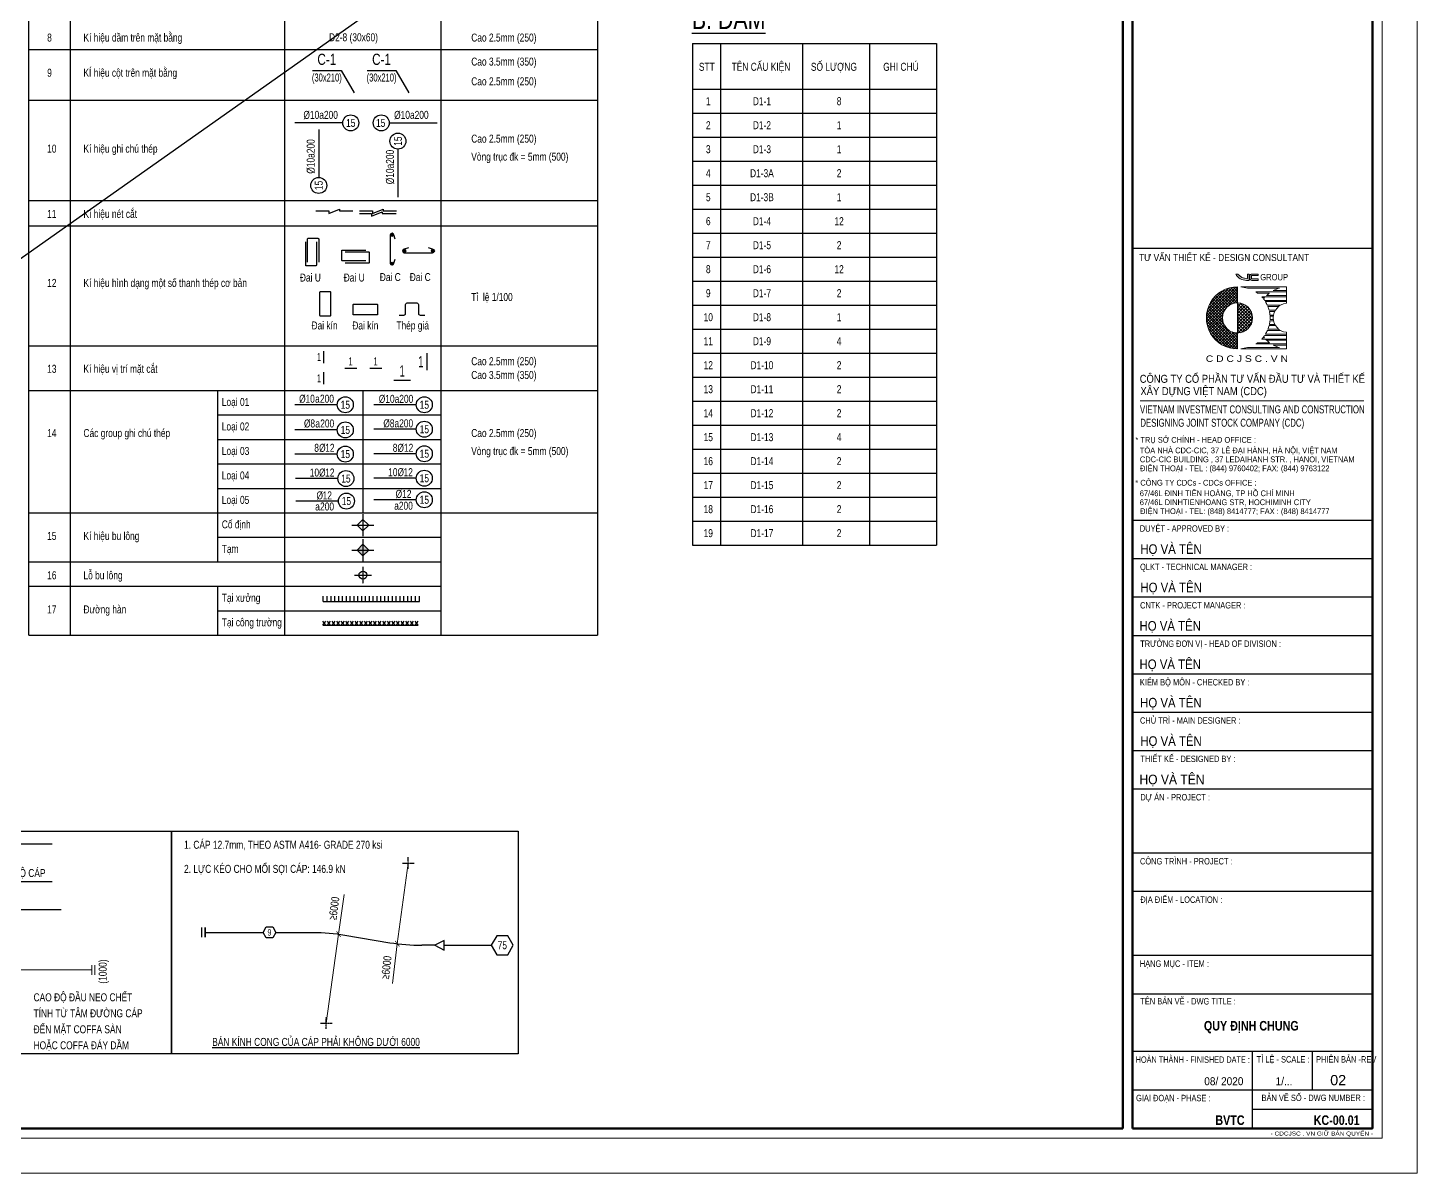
# Model space of a CAD drawing. Header units: millimetres. Extents: x 0 to 130105, y 0 to 70900.
# Drawn here: x 86691 to 130105, y 11500 to 47299 of the extents above; entities that cross this region are included whole.
import ezdxf
from ezdxf.enums import TextEntityAlignment as Align

# ---------------------------------------------------------------- set-up
doc = ezdxf.new("R2010")
doc.units = ezdxf.units.MM
doc.header["$MEASUREMENT"] = 0
doc.linetypes.add('CENTER2', pattern=[1.125, 0.75, -0.125, 0.125, -0.125])
doc.layers.get('0').update_dxf_attribs({"lineweight": 20})
doc.layers.get('DEFPOINTS').update_dxf_attribs({"color": 185, "lineweight": 20})
for name, color, linetype in [('03BORDER', 3, 'Continuous'), ('2', 4, 'Continuous'), ('CDC.01.AXIS', 160, 'CENTER2'), ('CDC.02.DIM', 1, 'Continuous'), ('CDC.03.BORDER', 3, 'Continuous'), ('CDC.05.STEEL', 4, 'Continuous'), ('CDC.06.TEXT', 2, 'Continuous'), ('CDC.07.TEXTCOL', 3, 'Continuous'), ('CDC.08.TEXTBEAM', 2, 'Continuous'), ('CDC.10.HATCH', 9, 'Continuous'), ('CDC.11.NOTE', 8, 'Continuous'), ('CDC.14.STEELNUM', 2, 'Continuous'), ('DHAN', 8, 'Continuous'), ('DIM', 1, 'Continuous')]:
    doc.layers.add(name, color=color, linetype=linetype)
for name, color, linetype, lineweight in [('CDC -TEXT KHUNG', 7, 'Continuous', 20), ('CDC-KHUNGTEN', 7, 'Continuous', 20), ('TEXTCOL_SHAPE', 6, 'Continuous', 20)]:
    doc.layers.add(name, color=color, linetype=linetype, lineweight=lineweight)
doc.layers.add('KCS_Plotter', color=11, linetype='Continuous', plot=False)
doc.styles.add('1', font='arial.ttf', dxfattribs={"width": 0.75})
doc.styles.add('3', font='arial.ttf', dxfattribs={"width": 0.8})
doc.styles.add('ARIAL', font='arial.ttf', dxfattribs={"width": 0.6})
doc.styles.add('Arial_B_3', font='arialbd.ttf', dxfattribs={"width": 0.75, "height": 3})
doc.styles.add('KCS_BIGTEXT', font='arial.ttf', dxfattribs={"width": 0.7})
doc.styles.add('KT CDC', font='arial.ttf', dxfattribs={"width": 0.85, "height": 200})
doc.styles.add('SMTEXT', font='arial.ttf', dxfattribs={"width": 0.75})
doc.dimstyles.new('X1', dxfattribs={"dimtxt": 250, "dimasz": 0.8, "dimexe": 0, "dimexo": 0, "dimgap": 90, "dimtad": 1, "dimdec": 0, "dimzin": 13, "dimdsep": 46, "dimtxsty": '1', "dimblk1": 'CHEO', "dimblk2": 'CHEO', "dimsah": 1, "dimcen": 0, "dimclrd": 256, "dimclre": 256, "dimclrt": 3, "dimadec": 0, "dimazin": 0, "dimtfac": 1, "dimtdec": 0, "dimtix": 1, "dimtmove": 2, "dimatfit": 3, "dimldrblk": 'CHEO', "dimfxl": 1, "dimtolj": 1, "dimtzin": 13, "dimarcsym": 0})

# ---------------------------------------------------------------- blocks, each defined once
blk = doc.blocks.new('GCC_01')
at = {"layer": 'CDC.06.TEXT'}
blk.add_line((0, 0), (0, 375), dxfattribs=at)
at = {"layer": 'CDC.06.TEXT', "style": 'KCS_BIGTEXT', "width": 0.6}
blk.add_attdef('1', text='', height=250, dxfattribs=at).set_placement((-83, 62), align=Align.RIGHT)
blk = doc.blocks.new('GCC_02')
at = {"layer": 'CDC.06.TEXT'}
blk.add_line((-188, 0), (188, 0), dxfattribs=at)
at = {"layer": 'CDC.06.TEXT', "style": 'KCS_BIGTEXT', "width": 0.6}
blk.add_attdef('1', text='', height=250, dxfattribs=at).set_placement((57, 83), align=Align.RIGHT)
blk = doc.blocks.new('_ArchTick')
at = {"color": 0, "linetype": 'ByBlock', "const_width": 0.15}
blk.add_lwpolyline([(-0.5, -0.5), (0.5, 0.5)], dxfattribs=at)
blk = doc.blocks.new('TEMP1')
for p, q in [((-11833, 0), (-100, 0)), ((-100, 150), (-100, -150)), ((-100, 150), (-100, -150))]:
    blk.add_line(p, q)
blk.add_lwpolyline([(-11833, 0), (-12133, 150), (-12133, -150)], close=True)
blk.add_lwpolyline([(-11833, 0), (-12133, 150), (-12133, -150)], close=True)
at = {"layer": 'DEFPOINTS', "color": 225}
blk.add_line((0, 150), (0, -150), dxfattribs=at)
blk.add_line((0, 150), (0, -150), dxfattribs=at)
at = {"layer": 'DEFPOINTS', "style": '3', "width": 0.8, "flags": 1}
for tag, p in [('SH', (-12133, 150)), ('SOSOICAP', (-12133, -400))]:
    blk.add_attdef(tag, p, '', height=250, dxfattribs=at)
blk = doc.blocks.new('CHEO')
at = {"layer": 'CDC.02.DIM'}
for points in [[(-121, 0), (121, 0)], [(0, 121), (0, -121)]]:
    blk.add_lwpolyline(points, dxfattribs=at)
at = {"layer": 'CDC.02.DIM', "const_width": 40}
blk.add_lwpolyline([(80, 80), (-80, -81)], dxfattribs=at)
blk = doc.blocks.new('123')
at = {"layer": 'CDC.05.STEEL'}
for p, q in [((144428, 247258), (144428, 247558)), ((144428, 247258), (144428, 247558)), ((144528, 247258), (144528, 247558)), ((144528, 247258), (144528, 247558)), ((144528, 247408), (146338, 247408)), ((151700, 247008), (151300, 247008))]:
    blk.add_line(p, q, dxfattribs=at)
for points in [[(144528, 247408), (144528, 247258), (144528, 247558)], [(146338, 247408), (146438, 247582), (146638, 247582), (146738, 247408), (146638, 247235), (146438, 247235)], [(151700, 247008), (152000, 246858), (152000, 247158)]]:
    blk.add_lwpolyline(points, close=True, dxfattribs=at)
blk.add_lwpolyline([(146738, 247408), (147906, 247408, -0.04318), (148893, 247325), (150298, 247088, 0.037529), (151300, 247008), (151300, 247008)], format="xyb", dxfattribs=at)
at = {"layer": 'CDC.11.NOTE'}
blk.add_line((152000, 247008), (153470, 247008), dxfattribs=at)
blk.add_lwpolyline([(153985, 246711), (154157, 247008), (153985, 247306), (153642, 247306), (153470, 247008), (153642, 246711)], close=True, dxfattribs=at)
at = {"layer": 'CDC.06.TEXT', "style": 'SMTEXT', "width": 0.75}
for s, height, p in [('9', 200, (146538, 247408)), ('75', 250, (153814, 247008))]:
    blk.add_text(s, height=height, dxfattribs=at).set_placement(p, align=Align.MIDDLE_CENTER)
blk = doc.blocks.new('BULONG')
at = {"layer": 'CDC.01.AXIS'}
for p, q in [((-188, 0), (188, 0)), ((0, 188), (0, -188))]:
    blk.add_line(p, q, dxfattribs=at)
at = {"layer": 'CDC.03.BORDER'}
blk.add_circle((0, 0), 88, dxfattribs=at)
blk = doc.blocks.new('OL')
at = {"layer": '03BORDER'}
blk.add_lwpolyline([(0, 0.86), (0.86, 0), (0, -0.86), (-0.86, 0)], close=True, dxfattribs=at)
at = {"layer": '2', "color": 1}
for p, q in [((-1.64, 0), (1.64, 0)), ((0, -1.64), (0, 1.64))]:
    blk.add_line(p, q, dxfattribs=at)
blk = doc.blocks.new('*U106')
at = {"layer": 'DHAN'}
for p, q in [((-25, 0), (-25, 1.45)), ((-24, 0), (-24, 1.45)), ((-23, 0), (-23, 1.45)), ((-22, 0), (-22, 1.45)), ((-21, 0), (-21, 1.45)), ((-20, 0), (-20, 1.45)), ((-19, 0), (-19, 1.45)), ((-18, 0), (-18, 1.45)), ((-17, 0), (-17, 1.45)), ((-16, 0), (-16, 1.45)), ((-15, 0), (-15, 1.45)), ((-14, 0), (-14, 1.45)), ((-13, 0), (-13, 1.45)), ((-12, 0), (-12, 1.45)), ((-11, 0), (-11, 1.45)), ((-10, 0), (-10, 1.45)), ((-9, 0), (-9, 1.45)), ((-8, 0), (-8, 1.45)), ((-7, 0), (-7, 1.45)), ((-6, 0), (-6, 1.45)), ((-5, 0), (-5, 1.45)), ((-4, 0), (-4, 1.45)), ((-3, 0), (-3, 1.45)), ((-2, 0), (-2, 1.45)), ((-1, 0), (-1, 1.45)), ((0, 0), (0, 1.45))]:
    blk.add_line(p, q, dxfattribs=at)
blk = doc.blocks.new('*U107')
at = {"layer": 'DHAN'}
for p, q in [((-24, 0), (-24.8, 1)), ((-24.8, 0), (-24, 1)), ((-22.8, 0), (-23.6, 1)), ((-23.6, 0), (-22.8, 1)), ((-21.6, 0), (-22.4, 1)), ((-22.4, 0), (-21.6, 1)), ((-20.4, 0), (-21.2, 1)), ((-21.2, 0), (-20.4, 1)), ((-19.2, 0), (-20, 1)), ((-20, 0), (-19.2, 1)), ((-18, 0), (-18.8, 1)), ((-18.8, 0), (-18, 1)), ((-16.8, 0), (-17.6, 1)), ((-17.6, 0), (-16.8, 1)), ((-15.6, 0), (-16.4, 1)), ((-16.4, 0), (-15.6, 1)), ((-14.4, 0), (-15.2, 1)), ((-15.2, 0), (-14.4, 1)), ((-13.2, 0), (-14, 1)), ((-14, 0), (-13.2, 1)), ((-12, 0), (-12.8, 1)), ((-12.8, 0), (-12, 1)), ((-10.8, 0), (-11.6, 1)), ((-11.6, 0), (-10.8, 1)), ((-9.6, 0), (-10.4, 1)), ((-10.4, 0), (-9.6, 1)), ((-8.4, 0), (-9.2, 1)), ((-9.2, 0), (-8.4, 1)), ((-7.2, 0), (-8, 1)), ((-8, 0), (-7.2, 1)), ((-6, 0), (-6.8, 1)), ((-6.8, 0), (-6, 1)), ((-4.8, 0), (-5.6, 1)), ((-5.6, 0), (-4.8, 1)), ((-3.6, 0), (-4.4, 1)), ((-4.4, 0), (-3.6, 1)), ((-2.4, 0), (-3.2, 1)), ((-3.2, 0), (-2.4, 1)), ((-2, 0), (-1.2, 1)), ((-1.2, 0), (-2, 1)), ((-0.8, 0), (0, 1)), ((0, 0), (-0.8, 1))]:
    blk.add_line(p, q, dxfattribs=at)
blk = doc.blocks.new('LOGOmoi')
at = {"layer": 'CDC -TEXT KHUNG'}
h = blk.add_hatch(color=1, dxfattribs=at)
h.paths.add_polyline_path([(1.46, 5.45), (1.26, 5.45), (1.26, 4.88), (1.21, 4.88, -0.237912), (0.06, 5.45), (-0.2, 5.45, 0.272847), (1.14, 4.66), (1.46, 4.66)])
h.paths.add_polyline_path([(2.59, 5.45), (1.8, 5.45, 0.414214), (1.54, 5.2), (1.54, 4.92, 0.414214), (1.8, 4.66), (2.59, 4.66), (2.59, 4.87), (1.8, 4.87, -0.414214), (1.74, 4.92), (1.74, 5.2, -0.414214), (1.8, 5.25), (2.59, 5.25)])
h = blk.add_hatch(dxfattribs=at)
h.set_pattern_fill('ANSI37', color=102, scale=2.293939, angle=360, style=0)
h.set_pattern_definition([(45, (-2844.4439, 636.61023), (-0.178426552, 0.178426553), []), (135, (-2844.4439, 636.61023), (-0.178426552, -0.178426553), [])])
edge = h.paths.add_edge_path()
edge.add_arc((0.02, 0), 1.87, 90, 270)
edge.add_line((0.02, -1.88), (0.02, -3.84))
edge.add_line((0.02, -3.84), (-0.17, -3.84))
edge.add_line((-0.17, -3.84), (-0.36, -3.83))
edge.add_line((-0.36, -3.83), (-0.55, -3.8))
edge.add_line((-0.55, -3.8), (-0.73, -3.77))
edge.add_line((-0.73, -3.77), (-0.92, -3.73))
edge.add_line((-0.92, -3.73), (-1.1, -3.68))
edge.add_line((-1.1, -3.68), (-1.28, -3.62))
edge.add_line((-1.28, -3.62), (-1.45, -3.55))
edge.add_line((-1.45, -3.55), (-1.63, -3.48))
edge.add_line((-1.63, -3.48), (-1.79, -3.39))
edge.add_line((-1.79, -3.39), (-1.96, -3.3))
edge.add_line((-1.96, -3.3), (-2.12, -3.2))
edge.add_line((-2.12, -3.2), (-2.27, -3.09))
edge.add_line((-2.27, -3.09), (-2.42, -2.97))
edge.add_line((-2.42, -2.97), (-2.56, -2.85))
edge.add_line((-2.56, -2.85), (-2.7, -2.72))
edge.add_line((-2.7, -2.72), (-2.83, -2.58))
edge.add_line((-2.83, -2.58), (-2.95, -2.44))
edge.add_line((-2.95, -2.44), (-3.07, -2.29))
edge.add_line((-3.07, -2.29), (-3.18, -2.14))
edge.add_line((-3.18, -2.14), (-3.28, -1.98))
edge.add_line((-3.28, -1.98), (-3.37, -1.81))
edge.add_line((-3.37, -1.81), (-3.46, -1.64))
edge.add_line((-3.46, -1.64), (-3.53, -1.47))
edge.add_line((-3.53, -1.47), (-3.6, -1.3))
edge.add_line((-3.6, -1.3), (-3.66, -1.12))
edge.add_line((-3.66, -1.12), (-3.71, -0.93))
edge.add_line((-3.71, -0.93), (-3.75, -0.75))
edge.add_line((-3.75, -0.75), (-3.79, -0.56))
edge.add_line((-3.79, -0.56), (-3.81, -0.38))
edge.add_line((-3.81, -0.38), (-3.82, -0.19))
edge.add_line((-3.82, -0.19), (-3.83, 0))
edge.add_line((-3.83, 0), (-3.82, 0.19))
edge.add_line((-3.82, 0.19), (-3.81, 0.38))
edge.add_line((-3.81, 0.38), (-3.79, 0.56))
edge.add_line((-3.79, 0.56), (-3.75, 0.75))
edge.add_line((-3.75, 0.75), (-3.71, 0.93))
edge.add_line((-3.71, 0.93), (-3.66, 1.12))
edge.add_line((-3.66, 1.12), (-3.6, 1.3))
edge.add_line((-3.6, 1.3), (-3.53, 1.47))
edge.add_line((-3.53, 1.47), (-3.46, 1.64))
edge.add_line((-3.46, 1.64), (-3.37, 1.81))
edge.add_line((-3.37, 1.81), (-3.28, 1.98))
edge.add_line((-3.28, 1.98), (-3.18, 2.14))
edge.add_line((-3.18, 2.14), (-3.07, 2.29))
edge.add_line((-3.07, 2.29), (-2.95, 2.44))
edge.add_line((-2.95, 2.44), (-2.83, 2.58))
edge.add_line((-2.83, 2.58), (-2.7, 2.72))
edge.add_line((-2.7, 2.72), (-2.56, 2.85))
edge.add_line((-2.56, 2.85), (-2.42, 2.97))
edge.add_line((-2.42, 2.97), (-2.27, 3.09))
edge.add_line((-2.27, 3.09), (-2.12, 3.2))
edge.add_line((-2.12, 3.2), (-1.96, 3.3))
edge.add_line((-1.96, 3.3), (-1.79, 3.39))
edge.add_line((-1.79, 3.39), (-1.63, 3.48))
edge.add_line((-1.63, 3.48), (-1.45, 3.55))
edge.add_line((-1.45, 3.55), (-1.28, 3.62))
edge.add_line((-1.28, 3.62), (-1.1, 3.68))
edge.add_line((-1.1, 3.68), (-0.92, 3.73))
edge.add_line((-0.92, 3.73), (-0.73, 3.77))
edge.add_line((-0.73, 3.77), (-0.55, 3.8))
edge.add_line((-0.55, 3.8), (-0.36, 3.83))
edge.add_line((-0.36, 3.83), (-0.17, 3.84))
edge.add_line((-0.17, 3.84), (0.02, 3.84))
edge.add_line((0.02, 3.84), (0.02, 1.87))
h = blk.add_hatch(dxfattribs=at)
h.set_pattern_fill('ANSI37', color=1, scale=2.293939, angle=360, style=0)
h.set_pattern_definition([(45, (-486.53502, -144.21504), (-0.20275745, 0.20275745), []), (135, (-486.53502, -144.21504), (-0.20275745, -0.20275745), [])])
h.paths.add_polyline_path([(0.02, 1.87), (0.02, -1.81), (0.02, -1.88, 0.414214), (1.89, 0, 0.414214)])
at = {"layer": 'CDC -TEXT KHUNG', "color": 102}
for p, q in [((0.02, 3.84), (0.02, -1.81)), ((0.42, 3.85), (6.1, 3.85)), ((1.28, 3.7), (5.24, 3.7)), ((6.1, 3.85), (6.1, 1.81)), ((2.3, 3.24), (6.1, 3.24)), ((2.51, 3.09), (4.01, 3.09)), ((3.03, 2.63), (6.1, 2.63)), ((3.16, 2.49), (3.36, 2.49)), ((3.4, 2.17), (6.1, 2.17)), ((3.49, 2.03), (6.1, 2.03)), ((3.64, 2.78), (6.1, 2.78)), ((4.47, 3.39), (6.1, 3.39)), ((3.74, 1.57), (5.37, 1.57)), ((3.8, 1.42), (5.15, 1.42)), ((3.95, 0.96), (4.75, 0.96)), ((3.98, 0.81), (4.66, 0.81)), ((4.05, 0.35), (4.51, 0.35)), ((4.06, 0.2), (4.49, 0.2)), ((3.74, -1.57), (5.37, -1.57)), ((3.8, -1.42), (5.15, -1.42)), ((3.95, -0.96), (4.75, -0.96)), ((3.98, -0.81), (4.66, -0.81)), ((4.05, -0.35), (4.51, -0.35)), ((4.06, -0.2), (4.49, -0.2)), ((0.02, -1.81), (0.02, -3.84)), ((2.3, -3.24), (6.1, -3.24)), ((2.51, -3.09), (4.01, -3.09)), ((3.03, -2.63), (6.1, -2.63)), ((3.16, -2.49), (3.36, -2.49)), ((3.4, -2.17), (6.1, -2.17)), ((3.49, -2.03), (6.1, -2.03)), ((3.64, -2.78), (6.1, -2.78)), ((4.47, -3.39), (6.1, -3.39)), ((6.1, -1.79), (6.1, -3.84)), ((0.01, -3.84), (0.02, -3.84)), ((0.42, -3.84), (6.1, -3.84)), ((1.28, -3.7), (5.24, -3.7))]:
    blk.add_line(p, q, dxfattribs=at)
at = {"layer": 'CDC -TEXT KHUNG', "color": 1}
for points in [[(1.46, 5.45), (1.26, 5.45), (1.26, 4.88), (1.21, 4.88, -0.237912), (0.06, 5.45), (-0.2, 5.45, 0.272847), (1.14, 4.66), (1.46, 4.66)], [(2.59, 5.45), (1.8, 5.45, 0.414214), (1.54, 5.2), (1.54, 4.92, 0.414214), (1.8, 4.66), (2.59, 4.66), (2.59, 4.87), (1.8, 4.87, -0.414214), (1.74, 4.92), (1.74, 5.2, -0.414214), (1.8, 5.25), (2.59, 5.25)]]:
    blk.add_lwpolyline(points, format="xyb", close=True, dxfattribs=at)
at = {"layer": 'CDC -TEXT KHUNG', "color": 102}
blk.add_circle((0.02, 0), 1.87, dxfattribs=at)
blk.add_arc((0, 0), 3.85, 89.7449, 270.2551, dxfattribs=at)
at = {"layer": 'CDC -TEXT KHUNG', "color": 112}
blk.add_ellipse((0.22, 0), major_axis=(-2.72, 2.72), ratio=1, start_param=-1.064136, end_param=-0.838054, dxfattribs=at)
at = {"layer": 'CDC -TEXT KHUNG', "color": 102}
for centre, major_axis, start_param, end_param in [((6.3, 0), (2.72, 2.72), 1.064136, 1.278853), ((0.22, 0), (-2.72, 2.72), -1.423028, -1.355019), ((0.22, 0), (2.72, 2.72), 6.199614, 6.251308), ((6.3, 0), (-2.72, 2.72), 0.083571, 0.124553), ((0.22, 0), (-2.72, 2.72), 4.527318, 4.587836), ((0.22, 0), (-2.72, 2.72), 4.346177, 4.481253), ((6.3, 0), (-2.72, 2.72), -0.147768, -0.022458), ((6.27, 0.01), (1.28, 1.28), 0.884906, 3.827483), ((0.22, 0), (-2.72, 2.72), 4.178765, 4.304301), ((0.22, 0), (2.72, 2.72), 5.589142, 5.7099), ((0.22, 0), (2.72, 2.72), 5.445131, 5.550443), ((0.22, 0), (2.72, 2.72), 4.943525, 5.078601), ((0.22, 0), (-2.72, 2.72), 3.549681, 3.675216), ((0.22, 0), (-2.72, 2.72), 3.714878, 3.835636), ((0.22, 0), (-2.72, 2.72), 2.925816, 2.993825), ((0.22, 0), (-2.72, 2.72), 3.17347, 3.225164), ((0.22, 0), (2.72, 2.72), 4.836942, 4.89746), ((6.3, 0), (-2.72, 2.72), 1.446243, 1.487225), ((6.3, 0), (-2.72, 2.72), 1.538919, 1.718564), ((6.3, 0), (2.72, 2.72), 3.433536, 3.648253), ((0.22, 0.01), (2.72, 2.72), 3.979647, 4.205729)]:
    blk.add_ellipse(centre, major_axis=major_axis, ratio=1, start_param=start_param, end_param=end_param, dxfattribs=at)
at = {"layer": 'CDC -TEXT KHUNG', "color": 1, "style": 'KT CDC', "width": 0.85}
blk.add_text('GROUP', height=0.792, dxfattribs=at).set_placement((2.85, 4.67))
at = {"layer": 'CDC -TEXT KHUNG', "color": 102, "style": 'KT CDC', "width": 1.15}
blk.add_text('C D C J S C . V N', height=0.8, dxfattribs=at).set_placement((-3.92, -5.47))
blk = doc.blocks.new('KHUNG TEN')
at = {"layer": 'CDC-KHUNGTEN', "color": 6, "lineweight": 25}
for p, q in [((82700, 28900), (75200, 28900)), ((82700, 20400), (75200, 20400)), ((82700, 19200), (75200, 19200)), ((82700, 18000), (75200, 18000)), ((82700, 16800), (75200, 16800)), ((82700, 15600), (75200, 15600)), ((82700, 14400), (75200, 14400)), ((82700, 13200), (75200, 13200)), ((82700, 12000), (75200, 12000)), ((82700, 10000), (75200, 10000)), ((82700, 8800), (75200, 8800)), ((82700, 6800), (75200, 6800)), ((82700, 5600), (75200, 5600)), ((82700, 3800), (75200, 3800)), ((78950, 1400), (78950, 3800)), ((80825, 2600), (80825, 3800)), ((82700, 2600), (75200, 2600)), ((78950, 2000), (82700, 2000))]:
    blk.add_line(p, q, dxfattribs=at)
at = {"layer": 'CDC-KHUNGTEN', "color": 6}
blk.add_line((75439, 24136), (82433, 24136), dxfattribs=at)
at = {"layer": 'CDC-KHUNGTEN', "color": 8}
blk.add_lwpolyline([(75096, 1100), (83000, 1100), (83000, 58300), (3000, 58300), (3000, 1100), (75096, 1100)], dxfattribs=at)
at = {"layer": 'CDC-KHUNGTEN', "color": 255, "lineweight": 60}
blk.add_lwpolyline([(74900, 1400), (74900, 58000), (3300, 58000), (3300, 1400), (74900, 1400)], close=True, dxfattribs=at)
blk.add_lwpolyline([(75200, 1400), (82700, 1400), (82700, 58000), (75200, 58000), (75200, 1400)], dxfattribs=at)
at = {"layer": 'DEFPOINTS', "color": 1, "ltscale": 0.2}
blk.add_lwpolyline([(0, 0), (0, 59400), (84100, 59400), (84100, 0), (0, 0)], close=True, dxfattribs=at)
at = {"layer": 'CDC-KHUNGTEN', "xscale": 251.3908497502836, "yscale": 251.3908497502836, "zscale": 251.3908497502836}
blk.add_blockref('LOGOmoi', (78480, 26732), dxfattribs=at)
at = {"layer": 'CDC -TEXT KHUNG', "style": 'KT CDC', "width": 0.85}
blk.add_text('TƯ VẤN THIẾT KẾ - DESIGN CONSULTANT', height=220, dxfattribs=at).set_placement((78066, 28509), align=Align.CENTER)
at = {"layer": 'CDC -TEXT KHUNG', "color": 7, "style": 'Arial_B_3', "width": 0.8}
blk.add_text('BVTC', height=300, dxfattribs=at).set_placement((78705, 1508), align=Align.RIGHT)
at = {"layer": 'CDC -TEXT KHUNG', "color": 6, "style": 'KT CDC', "width": 1.15}
blk.add_text('- CDCJSC . VN GIỮ BẢN QUYỂN -', height=125.69, dxfattribs=at).set_placement((79519, 1177))
at = {"layer": 'CDC-KHUNGTEN', "color": 6}
for s, height, style, width, p in [('CÔNG TY CỔ PHẦN TƯ VẤN ÐẦU TƯ VÀ THIẾT KẾ', 250, 'KT CDC', 0.84, (75430, 24703)), ('XÂY DỰNG VIỆT NAM (CDC)', 250, 'KT CDC', 0.84, (75452, 24317)), ('VIETNAM INVESTMENT CONSULTING AND CONSTRUCTION ', 250, 'KT CDC', 0.7, (75436, 23747)), ('DESIGNING JOINT STOCK COMPANY (CDC)', 250, 'KT CDC', 0.7, (75448, 23330)), ('* TRỤ SỞ CHÍNH - HEAD OFFICE :', 180, 'KT CDC', 0.85, (75294, 22830)), ('TÒA NHÀ CDC-CIC, 37 LÊ ĐẠI HÀNH, HÀ NỘI, VIỆT NAM', 180, 'KT CDC', 0.85, (75433, 22500)), ('ĐIỆN THOẠI - TEL : (844) 9760402; FAX: (844) 9763122', 180, 'KT CDC', 0.85, (75441, 21940)), ('CDC-CIC BUILDING , 37 LEDAIHANH STR. , HANOI, VIETNAM', 180, 'KT CDC', 0.85, (75433, 22220)), ('* CÔNG TY CDCs - CDCs OFFICE :', 180, 'KT CDC', 0.85, (75292, 21490)), ('67/46L ĐINH TIÊN HOÀNG, TP HỒ CHÍ MINH', 180, 'KT CDC', 0.85, (75430, 21160)), ('67/46L DINHTIENHOANG STR, HOCHIMINH CITY', 180, 'KT CDC', 0.85, (75430, 20880)), ('ĐIỆN THOẠI - TEL: (848) 8414777; FAX : (848) 8414777', 180, 'KT CDC', 0.85, (75442, 20600)), ('DUYỆT - APPROVED BY :', 200, 'ARIAL', 0.8, (75433, 20050)), ('QLKT - TECHNICAL MANAGER :', 200, 'ARIAL', 0.8, (75440, 18850)), ('CNTK - PROJECT MANAGER :', 200, 'ARIAL', 0.8, (75440, 17650)), ('TRƯỞNG ĐƠN VỊ - HEAD OF DIVISION :', 200, 'ARIAL', 0.8, (75445, 16450)), ('KIỂM BỘ MÔN - CHECKED BY :', 200, 'ARIAL', 0.8, (75434, 15244)), ('CHỦ TRÌ - MAIN DESIGNER :', 200, 'ARIAL', 0.8, (75438, 14050)), ('THIẾT KẾ - DESIGNED BY :', 200, 'ARIAL', 0.8, (75450, 12850)), ('DỰ ÁN - PROJECT :  ', 200, 'ARIAL', 0.8, (75449, 11650)), ('CÔNG TRÌNH - PROJECT :  ', 200, 'ARIAL', 0.8, (75438, 9650)), ('ĐỊA ĐIỂM - LOCATION :', 200, 'ARIAL', 0.8, (75449, 8450)), ('HẠNG MỤC - ITEM : ', 200, 'ARIAL', 0.8, (75433, 6450)), ('TÊN BẢN VẼ - DWG TITLE :', 200, 'ARIAL', 0.8, (75448, 5273)), ('TỈ LỆ - SCALE :', 200, 'ARIAL', 0.8, (79082, 3459)), ('PHIÊN BẢN -REV', 200, 'ARIAL', 0.7, (80938, 3459)), ('GIAI ĐOẠN - PHASE :', 200, 'ARIAL', 0.8, (75315, 2250)), ('BẢN VẼ SỐ - DWG NUMBER :', 200, 'ARIAL', 0.8, (79236, 2256))]:
    blk.add_text(s, height=height, dxfattribs=dict(at, style=style, width=width)).set_placement(p)
at = {"layer": 'CDC-KHUNGTEN', "color": 7}
for style, width, p in [('KT CDC', 0.85, (75448, 19356)), ('KT CDC', 0.85, (75450, 18156)), ('KT CDC', 0.85, (75423, 16956)), ('KT CDC', 0.85, (75423, 15756)), ('KT CDC', 0.85, (75442, 14556)), ('KT CDC', 0.85, (75448, 13356)), ('ARIAL', 0.9, (75421, 12156))]:
    blk.add_text('HỌ VÀ TÊN', height=300, dxfattribs=dict(at, style=style, width=width)).set_placement(p)
at = {"layer": 'CDC-KHUNGTEN', "color": 6, "style": 'ARIAL', "width": 0.814645}
blk.add_text('HOÀN THÀNH - FINISHED DATE :', height=200, dxfattribs=at).set_placement((75304, 3450), (78870, 3450), align=Align.FIT)
at = {"layer": 'CDC-KHUNGTEN', "color": 7, "style": 'KT CDC'}
blk.add_text('02', height=320, dxfattribs=at).set_placement((81879, 2750), align=Align.RIGHT)
at = {"layer": 'CDC-KHUNGTEN', "color": 7, "style": 'ARIAL', "width": 0.9}
for s, p in [('08/ 2020', (78670, 2750)), ('1/...', (80200, 2750))]:
    blk.add_text(s, height=250, dxfattribs=at).set_placement(p, align=Align.RIGHT)

msp = doc.modelspace()

# ---------------------------------------------------------------- hatches: boundary and pattern name
at = {"layer": 'CDC.06.TEXT'}
h = msp.add_hatch(color=1, dxfattribs=at)
h.dxf.hatch_style = 1
edge = h.paths.add_edge_path()
edge.add_line((96818.3, 30975.9), (97508, 30975.9))
edge = h.paths.add_edge_path()
edge.add_line((97163.2, 31320.7), (97163.2, 30631))
h.paths.add_polyline_path([(97163.2, 30794.4), (97344.6, 30975.9), (97163.2, 31157.3), (96981.7, 30975.9)])

# ---------------------------------------------------------------- linework, layer by layer
at = {"layer": 'CDC.01.AXIS'}
for p, q in [((98576.7, 21011.7), (98576.7, 21378.6)), ((98398.4, 21186.8), (98763.9, 21186.8)), ((95835.1, 16188.6), (96200.6, 16188.6)), ((96013.3, 16013.6), (96013.3, 16380.5))]:
    msp.add_line(p, q, dxfattribs=at)
at = {"layer": 'CDC.02.DIM', "lineweight": 9}
for p, q in [((98576.7, 21186.8), (98237.4, 18673.2)), ((96573.2, 20215.5), (96402.6, 18972.5)), ((96013.3, 16188.6), (96402.6, 18972.5)), ((98088.5, 17427.4), (98237.4, 18673.2))]:
    msp.add_line(p, q, dxfattribs=at)
at = {"layer": 'CDC.03.BORDER'}
for p, q in [((86721.3, 28313.9), (86721.3, 65884.4)), ((88022.4, 28313.9), (88022.4, 65884.4)), ((94719.5, 28313.9), (94719.5, 65884.4)), ((99606.8, 28313.9), (99606.8, 65884.4)), ((104494.2, 65884.4), (104494.2, 28313.9)), ((107458, 46803.2), (107458, 31129.3)), ((107458, 46803.2), (115088.5, 46803.2)), ((108340.3, 46803.2), (108340.3, 45379.3)), ((110902.3, 46803.2), (110902.3, 45379.3)), ((110902.3, 46803.2), (110902.3, 45379.3)), ((112995.4, 46803.2), (112995.4, 45379.3)), ((115088.5, 46803.2), (115088.5, 31129.3)), ((107458, 45379.3), (115088.5, 45379.3)), ((108340.3, 45379.3), (108340.3, 38971.8)), ((108340.3, 45379.3), (108340.3, 31129.3)), ((110902.3, 45379.3), (110902.3, 31129.3)), ((112995.4, 45379.3), (112995.4, 31129.3)), ((112995.4, 45379.3), (112995.4, 31129.3)), ((92617.1, 35964.8), (92617.1, 30609.2)), ((97163.2, 35964.8), (97163.2, 32139.4)), ((107458, 31129.3), (115088.5, 31129.3)), ((92617.1, 29844.1), (92617.1, 28313.9)), ((86721.3, 28313.9), (104494.2, 28313.9)), ((81982.6, 19740.8), (87734.1, 19740.8))]:
    msp.add_line(p, q, dxfattribs=at)
for points in [[(74323.9, 22186.9), (91182.7, 22186.9), (91182.7, 15235.4), (74323.9, 15235.4)], [(91182.7, 22186.9), (102010.2, 22186.9), (102010.2, 15235.4), (91182.7, 15235.4)]]:
    msp.add_lwpolyline(points, close=True, dxfattribs=at)
at = {"layer": 'CDC.05.STEEL', "ltscale": 1000, "elevation": 0}
msp.add_lwpolyline([(98167.6, 40693.7), (98126.5, 40824.3, 1), (98018.1, 40824.3), (98018.1, 39940, 1), (98126.5, 39940), (98172.9, 40071.3)], format="xyb", dxfattribs=at)
at = {"layer": 'CDC.05.STEEL', "ltscale": 1000, "const_width": 45}
for points in [[(98095.9, 40825.1, -1), (98050.9, 40825.1, -1)], [(98095.9, 39927.8, 1), (98050.9, 39927.8, 1)]]:
    msp.add_lwpolyline(points, format="xyb", close=True, dxfattribs=at)
at = {"layer": 'CDC.05.STEEL', "ltscale": 1000}
for points in [[(95707.6, 40608.3), (95707.6, 39875, -0.4142136), (95690.9, 39858.3), (95390.9, 39858.3, -0.4142136), (95374.2, 39875), (95374.2, 40608.3)], [(95429.2, 39969.4), (95429.2, 40692.8, -0.4142136), (95455.9, 40719.4), (95755.9, 40719.4, -0.4142136), (95782.5, 40692.8), (95782.5, 39969.4)], [(98585.6, 40420), (98455, 40378.8, 1), (98455, 40270.4), (99339.3, 40270.4, 1), (99339.3, 40378.8), (99208.1, 40425.2)], [(97250.5, 40017), (96517.2, 40017, -0.4142136), (96500.5, 40033.7), (96500.5, 40333.7, -0.4142136), (96517.2, 40350.3), (97250.5, 40350.3)], [(96611.6, 40295.4), (97335, 40295.4, -0.4142136), (97361.6, 40268.7), (97361.6, 39968.7, -0.4142136), (97335, 39942), (96611.6, 39942)]]:
    msp.add_lwpolyline(points, format="xyb", dxfattribs=at)
at = {"layer": 'CDC.05.STEEL', "ltscale": 1000, "const_width": 45, "elevation": 0}
for points in [[(98454.3, 40348.3, -1), (98454.3, 40303.3, -1)], [(99351.5, 40348.3, 1), (99351.5, 40303.3, 1)]]:
    msp.add_lwpolyline(points, format="xyb", close=True, dxfattribs=at)
at = {"layer": 'CDC.05.STEEL', "ltscale": 1000}
for points in [[(95821, 38672.8), (95821, 39039.5, -0.4142136), (95837.7, 39056.1), (96137.7, 39056.1, -0.4142136), (96154.4, 39039.5), (96154.4, 38672.8), (96154.4, 38306.1, -0.4142136), (96137.7, 38289.5), (95837.7, 38289.5, -0.4142136), (95821, 38306.1)], [(97236.4, 38325.5), (96869.7, 38325.5, -0.4142136), (96853, 38342.2), (96853, 38642.2, -0.4142136), (96869.7, 38658.9), (97236.4, 38658.9), (97603, 38658.9, -0.4142136), (97619.7, 38642.2), (97619.7, 38342.2, -0.4142136), (97603, 38325.5)]]:
    msp.add_lwpolyline(points, format="xyb", close=True, dxfattribs=at)
at = {"layer": 'CDC.05.STEEL'}
msp.add_lwpolyline([(98296.8, 38318.7), (98446.8, 38318.7, 0.4142136), (98496.8, 38368.7), (98496.8, 38648.7, -0.4142136), (98546.8, 38698.7), (98846.8, 38698.7, -0.4142136), (98896.8, 38648.7), (98896.8, 38368.7, 0.4142136), (98946.8, 38318.7), (99096.8, 38318.7)], format="xyb", dxfattribs=at)
for centre in [(98074.1, 40825.1), (98074.1, 39927.8), (98454.3, 40326.4, 0), (99351.5, 40326.4, 0)]:
    msp.add_circle(centre, 45, dxfattribs=at)
at = {"layer": 'CDC.07.TEXTCOL'}
for points in [[(95585, 45963.6), (96485, 45963.6), (96889.2, 45263.6)], [(97295, 45963.6), (98195, 45963.6), (98599.2, 45263.6)]]:
    msp.add_lwpolyline(points, dxfattribs=at)
at = {"layer": 'CDC.10.HATCH'}
for p, q in [((107458, 44629.3), (115088.5, 44629.3)), ((107458, 43879.3), (115088.5, 43879.3)), ((107458, 43129.3), (115088.5, 43129.3)), ((107458, 42379.3), (115088.5, 42379.3)), ((107458, 41629.3), (115088.5, 41629.3)), ((107458, 40879.3), (115088.5, 40879.3)), ((107458, 40129.3), (115088.5, 40129.3)), ((107458, 39379.3), (115088.5, 39379.3)), ((107458, 38629.3), (115088.5, 38629.3)), ((107458, 37879.3), (115088.5, 37879.3)), ((107458, 37129.3), (115088.5, 37129.3)), ((107458, 36379.3), (115088.5, 36379.3)), ((107458, 35629.3), (115088.5, 35629.3)), ((107458, 34879.3), (115088.5, 34879.3)), ((107458, 34129.3), (115088.5, 34129.3)), ((107458, 33379.3), (115088.5, 33379.3)), ((107458, 32629.3), (115088.5, 32629.3)), ((107458, 31879.3), (115088.5, 31879.3))]:
    msp.add_line(p, q, dxfattribs=at)
at = {"layer": 'CDC.11.NOTE', "ltscale": 1000}
for p, q in [((86721.3, 46621.1), (104494.2, 46621.1)), ((86721.3, 45034.4), (104494.2, 45034.4)), ((86721.3, 41903.6), (104494.2, 41903.6)), ((86721.3, 41110.2), (104494.2, 41110.2)), ((86721.3, 37362.6), (104494.2, 37362.6)), ((86721.3, 35964.8), (104494.2, 35964.8)), ((92617.1, 35199.8), (99606.8, 35199.8)), ((92617.1, 34434.7), (99606.8, 34434.7)), ((92617.1, 33669.6), (99606.8, 33669.6)), ((92617.1, 32904.5), (99606.8, 32904.5)), ((86721.3, 32139.4), (104494.2, 32139.4)), ((92617.1, 31374.3), (99606.8, 31374.3)), ((86721.3, 30609.2), (99606.8, 30609.2)), ((86721.3, 29844.1), (99606.8, 29844.1)), ((92617.1, 29079), (99606.8, 29079))]:
    msp.add_line(p, q, dxfattribs=at)
at = {"layer": 'CDC.11.NOTE'}
for p, q in [((96531.2, 44326.5), (95031.2, 44326.5)), ((97985.3, 44326.5), (99485.3, 44326.5)), ((95781.2, 44121.1), (95781.2, 42621.1)), ((98256, 43506.5), (98256, 42006.5)), ((96362.5, 35517.1), (95031.2, 35517.1)), ((98831.3, 35517.1), (97500, 35517.1)), ((98831.3, 34752.1), (97500, 34752.1)), ((96362.5, 34730.5), (95031.2, 34730.5)), ((96362.5, 33975.5), (95031.2, 33975.5)), ((98831.3, 33987), (97500, 33987)), ((96381.9, 33210.2), (95050.6, 33210.2)), ((98831.3, 33221.9), (97500, 33221.9)), ((96397.4, 32508), (95066.1, 32508)), ((98831.3, 32547.2), (97500, 32547.2))]:
    msp.add_line(p, q, dxfattribs=at)
at = {"layer": 'CDC.11.NOTE', "ltscale": 3}
for points in [[(95687.8, 41574), (96101.4, 41574), (96101.4, 41494.3), (96433.8, 41627.1), (96433.8, 41574), (96842.5, 41574)], [(97052.1, 41574), (97465.7, 41574), (97465.7, 41494.3), (97798.1, 41627.1), (97798.1, 41574), (98206.8, 41574)], [(97060.6, 41492), (97428.6, 41492), (97428.6, 41412.3), (97761, 41545.1), (97761, 41492), (98204.8, 41492)]]:
    msp.add_lwpolyline(points, dxfattribs=at)
at = {"layer": 'CDC.14.STEELNUM'}
for centre in [(96781.2, 44326.5), (97735.3, 44326.5), (98256, 43756.5), (95781.2, 42371.1), (96612.5, 35517.1), (99081.3, 35517.1), (96612.5, 34730.5), (99081.3, 34752.1), (96612.5, 33975.5), (99081.3, 33987), (96631.9, 33210.2), (99081.3, 33221.9), (96647.4, 32508), (99081.3, 32547.2)]:
    msp.add_circle(centre, 250, dxfattribs=at)
at = {"layer": 'DHAN'}
for p, q in [((95925.4, 29364.5), (98925.4, 29364.5)), ((95910.6, 28629.9), (98886.6, 28629.9))]:
    msp.add_line(p, q, dxfattribs=at)
at = {"layer": 'KCS_Plotter'}
msp.add_line((130105.5, 70900.3), (46005.5, 11500.3), dxfattribs=at)

# ---------------------------------------------------------------- block references
for name, p in [('GCC_01', (95937.4, 36821.6)), ('GCC_02', (96784.2, 36663.7)), ('GCC_02', (97562.6, 36663.7)), ('GCC_01', (95937.4, 36157.1))]:
    msp.add_blockref(name, p).add_auto_attribs({'1': '1'})
at = {"xscale": 1.399999999999999, "yscale": 1.399999999999999, "zscale": 1.399999999999999}
for name, p in [('GCC_01', (99168, 36601)), ('GCC_02', (98388.3, 36282.4))]:
    msp.add_blockref(name, p, dxfattribs=at).add_auto_attribs({'1': '1'})
for name, p in [('123', (-52295.2, -228382.5)), ('TEMP1', (88788.3, 17853.5))]:
    msp.add_blockref(name, p)
at = {"lineweight": 9}
for p, xscale, yscale, zscale, rotation in [((96402.6, 18972.5), 149.9999999999998, 149.9999999999998, 149.9999999999998, 262.1852302276401), ((98237.4, 18673.2), 150.0000000000005, 150.0000000000005, 150.0000000000005, 83.18129285902593)]:
    msp.add_blockref('_ArchTick', p, dxfattribs=dict(at, xscale=xscale, yscale=yscale, zscale=zscale, rotation=rotation))
at = {"layer": 'CDC.03.BORDER', "xscale": 1.4, "yscale": 1.4, "zscale": 1.4}
msp.add_blockref('BULONG', (97163.2, 30192.5), dxfattribs=at)
at = {"layer": 'CDC.06.TEXT'}
msp.add_blockref('KHUNG TEN', (46005.5, 11500.3), dxfattribs=at)
at = {"layer": 'DHAN', "xscale": 120, "yscale": 120, "zscale": 120}
for name, p in [('*U106', (98925.4, 29364.5)), ('*U107', (98886.6, 28629.9))]:
    msp.add_blockref(name, p, dxfattribs=at)
at = {"layer": 'DIM', "linetype": 'ByBlock', "xscale": -210, "yscale": 210, "zscale": 210, "rotation": 180}
for p in [(97163.2, 31755.4), (97163.2, 30975.9)]:
    msp.add_blockref('OL', p, dxfattribs=at)

# ---------------------------------------------------------------- texts
at = {"layer": 'CDC -TEXT KHUNG', "color": 7, "style": 'Arial_B_3', "width": 0.8}
msp.add_text('QUY ĐỊNH CHUNG', height=300, dxfattribs=at).set_placement((124921.6, 15958.7), align=Align.CENTER)
msp.add_text('KC-00.01', height=300, dxfattribs=at).set_placement((128305.5, 13008.1), align=Align.RIGHT)
at = {"layer": 'CDC.02.DIM', "char_height": 250, "attachment_point": 5, "style": 'SMTEXT'}
for insert, rotation in [((96259.4, 19776.8), 82.18523), ((97895.6, 17931.2), 83.18129)]:
    msp.add_mtext('\\A1;≥6000', dxfattribs=dict(at, insert=insert, rotation=rotation))
at = {"layer": 'CDC.06.TEXT', "style": 'SMTEXT', "width": 0.75}
for s, height, p in [('%%UB. DẦM', 637.8, (107438.4, 47257.9)), ('8', 250, (87296.1, 46868)), ('Kí hiệu dầm trên mặt bằng', 250, (88430.3, 46868)), ('Cao 2.5mm (250)', 250, (100547.4, 46868)), ('9', 250, (87296.1, 45768.9)), ('KÍ hiệu cột trên mặt bằng', 250, (88430.3, 45768.9)), ('Cao 3.5mm (350)', 250, (100547.4, 46117.1)), ('Cao 2.5mm (250)', 250, (100547.4, 45500.2)), ('Cao 2.5mm (250)', 250, (100547.4, 43708.9)), ('10', 250, (87296.1, 43396.2)), ('Kí hiệu ghi chú thép', 250, (88430.3, 43396.2)), ('Vòng trục đk = 5mm (500)', 250, (100547.4, 43145.6)), ('11', 250, (87296.1, 41357.1)), ('Kí hiệu nét cắt', 250, (88430.3, 41357.1)), ('Đai U', 250, (95192.8, 39368.1)), ('Đai U', 250, (96561.9, 39368.1)), ('Đai C', 250, (97689.5, 39383.3)), ('Đai C', 250, (98625.7, 39383.3)), ('12', 250, (87296.1, 39199.7)), ('Kí hiệu hình dạng một số thanh thép cơ bản', 250, (88430.3, 39199.7)), ('Tỉ  lệ 1/100', 250, (100547.4, 38758.8)), ('Đai kín', 250, (95555.8, 37870.6)), ('Đai kín', 250, (96830.9, 37870.6)), ('Thép giá', 250, (98206.6, 37870.6)), ('Cao 2.5mm (250)', 250, (100547.4, 36753)), ('13', 250, (87296.1, 36515.3)), ('Kí hiệu vị trí mặt cắt', 250, (88430.3, 36515.3)), ('Cao 3.5mm (350)', 250, (100547.4, 36323.6)), ('Loại 01', 250, (92753.1, 35479.1)), ('14', 250, (87296.1, 34508.2)), ('Các group ghi chú thép', 250, (88430.3, 34508.2)), ('Loại 02', 250, (92753.1, 34714)), ('Cao 2.5mm (250)', 250, (100547.4, 34508.2)), ('Loại 03', 250, (92753.1, 33948.9)), ('Vòng trục đk = 5mm (500)', 250, (100547.4, 33944.9)), ('Loại 04', 250, (92753.1, 33183.8)), ('Loại 05', 250, (92753.1, 32418.8)), ('Cố định', 250, (92753.1, 31653.7)), ('15', 250, (87296.1, 31292.1)), ('Kí hiệu bu lông', 250, (88430.3, 31292.1)), ('Tạm', 250, (92753.1, 30888.6)), ('16', 250, (87296.1, 30062.7)), ('Lỗ bu lông', 250, (88430.3, 30062.7)), ('Tại xưởng', 250, (92753.1, 29358.4)), ('17', 250, (87296.1, 28996.9)), ('Đường hàn', 250, (88430.3, 28996.9)), ('Tại công trường', 250, (92753.1, 28593.3)), ('1. CÁP 12.7mm, THEO ASTM A416- GRADE 270 ksi', 250, (91573.3, 21640.5)), ('CAO ĐỘ CÁP', 250, (85600.3, 20757.3)), ('2. LỰC KÉO CHO MỔI SỢI CÁP: 146.9 kN', 250, (91573.3, 20886.8)), ('CAO ĐỘ ĐẦU NEO CHẾT', 250, (86871.7, 16873.3)), ('TÍNH TỪ TÂM ĐƯỜNG CÁP', 250, (86871.7, 16373.3)), ('ĐẾN MẶT COFFA SÀN', 250, (86871.7, 15873.3)), ('HOẶC COFFA ĐÁY DẦM', 250, (86871.7, 15373.3))]:
    msp.add_text(s, height=height, dxfattribs=at).set_placement(p)
for s, p in [('STT', (107907.1, 46079.5)), ('TÊN CẤU KIỆN', (109600.7, 46079.5)), ('SỐ LƯỢNG', (111879.4, 46079.5)), ('GHI CHÚ', (113972.5, 46079.5)), ('1', (107953.7, 45004.3)), ('D1-1', (109630, 45004.3)), ('8', (112041, 45004.3)), ('%%C10a200', (95842.2, 44576.5)), ('%%C10a200', (98676.3, 44576.5)), ('2', (107953.7, 44254.3)), ('D1-2', (109630, 44254.3)), ('1', (112041, 44254.3)), ('3', (107953.7, 43504.3)), ('D1-3', (109630, 43504.3)), ('1', (112041, 43504.3)), ('4', (107953.7, 42754.3)), ('D1-3A', (109630, 42754.3)), ('2', (112041, 42754.3)), ('5', (107953.7, 42004.3)), ('D1-3B', (109630, 42004.3)), ('1', (112041, 42004.3)), ('6', (107953.7, 41254.3)), ('D1-4', (109630, 41254.3)), ('12', (112041, 41254.3)), ('7', (107953.7, 40504.3)), ('D1-5', (109630, 40504.3)), ('2', (112041, 40504.3)), ('8', (107953.7, 39754.3)), ('D1-6', (109630, 39754.3)), ('12', (112041, 39754.3)), ('9', (107953.7, 39004.3)), ('D1-7', (109630, 39004.3)), ('2', (112041, 39004.3)), ('10', (107953.7, 38254.3)), ('D1-8', (109630, 38254.3)), ('1', (112041, 38254.3)), ('11', (107953.7, 37504.3)), ('D1-9', (109630, 37504.3)), ('4', (112041, 37504.3)), ('12', (107953.7, 36754.3)), ('D1-10', (109630, 36754.3)), ('2', (112041, 36754.3)), ('13', (107953.7, 36004.3)), ('D1-11', (109630, 36004.3)), ('2', (112041, 36004.3)), ('%%C', (95271.8, 35705.4)), ('10', (95514, 35705.4)), ('a', (95740.8, 35705.4)), ('200', (96038.7, 35705.4)), ('%%C10a200', (98197.1, 35701.6)), ('14', (107953.7, 35254.3)), ('D1-12', (109630, 35254.3)), ('2', (112041, 35254.3)), ('%%C', (95422.3, 34932.5)), ('8', (95594, 34932.5)), ('a', (95748.7, 34932.5)), ('200', (96046.6, 34932.5)), ('%%C8a200', (98265.6, 34936.5)), ('8', (95714.6, 34171.5)), ('%%C', (95895.4, 34171.5)), ('12', (96129.7, 34171.5)), ('8%%C12', (98415.2, 34171.4)), ('15', (107953.7, 34504.3)), ('D1-13', (109630, 34504.3)), ('4', (112041, 34504.3)), ('16', (107953.7, 33754.3)), ('D1-14', (109630, 33754.3)), ('2', (112041, 33754.3)), ('10', (95647.3, 33398.4)), ('%%C', (95893.8, 33398.4)), ('12', (96128.1, 33398.4)), ('10', (98096.8, 33410.1)), ('%%C', (98343.3, 33410.1)), ('12', (98577.6, 33410.1)), ('17', (107953.7, 33004.3)), ('D1-15', (109630, 33004.3)), ('2', (112041, 33004.3)), ('%%C', (95813.9, 32684.7)), ('12', (96048.3, 32684.7)), ('%%C12', (98431.2, 32731.7)), ('a', (95744.1, 32338.4)), ('200', (96042, 32338.4)), ('a200', (98431.2, 32361.7)), ('18', (107953.7, 32254.3)), ('D1-16', (109630, 32254.3)), ('2', (112041, 32254.3)), ('19', (107953.7, 31504.3)), ('D1-17', (109630, 31504.3)), ('2', (112041, 31504.3))]:
    msp.add_text(s, height=250, dxfattribs=at).set_placement(p, align=Align.MIDDLE_CENTER)
for p in [(95531.2, 43276.7), (98006, 42947)]:
    msp.add_text('%%C10a200', height=250, rotation=90, dxfattribs=at).set_placement(p, align=Align.MIDDLE_CENTER)
msp.add_text('(1000)', height=250, rotation=90, dxfattribs=at).set_placement((89156.8, 17423.4))
msp.add_text('%%UBÁN KÍNH CONG CỦA CÁP PHẢI KHÔNG DƯỚI 6000', height=250, dxfattribs=at).set_placement((95697.9, 15478.7), align=Align.CENTER)
at = {"layer": 'CDC.07.TEXTCOL', "style": 'SMTEXT'}
for s, height, width, p in [('C-1', 350, 0.75, (96035, 46313.6)), ('C-1', 350, 0.75, (97745, 46313.6)), ('(30x210)', 250, 0.65, (96035, 45713.6))]:
    msp.add_text(s, height=height, dxfattribs=dict(at, width=width)).set_placement(p, align=Align.MIDDLE)
at = {"layer": 'CDC.08.TEXTBEAM', "style": 'SMTEXT', "width": 0.75}
msp.add_text('D2-8 (30x60)', height=250, dxfattribs=at).set_placement((96104, 47126.8), align=Align.TOP_LEFT)
at = {"layer": 'CDC.14.STEELNUM', "style": 'SMTEXT', "width": 0.75}
for p in [(96781.2, 44326.5), (97717.3, 44326.5), (96612.5, 35517.1), (99081.3, 35517.1), (96612.5, 34730.5), (99081.3, 34752.1), (96612.5, 33975.5), (99081.3, 33987), (96631.9, 33210.2), (99081.3, 33221.9), (96647.4, 32508), (99081.3, 32547.2)]:
    msp.add_text('15', height=250, dxfattribs=at).set_placement(p, align=Align.MIDDLE_CENTER)
for p in [(98256, 43756.5), (95781.2, 42371.1)]:
    msp.add_text('15', height=250, rotation=90, dxfattribs=at).set_placement(p, align=Align.MIDDLE_CENTER)
at = {"layer": 'TEXTCOL_SHAPE', "style": 'SMTEXT', "width": 0.65}
msp.add_text('(30x210)', height=250, dxfattribs=at).set_placement((97745, 45713.6), align=Align.MIDDLE)

# ---------------------------------------------------------------- leaders
at = {"layer": 'CDC.11.NOTE'}
for points in [[(85440.7, 21799.4), (85894, 21799.4), (87457.3, 21799.4)], [(84858.4, 20619), (85894, 20619), (87457.3, 20619)]]:
    msp.add_leader(points, dimstyle='X1', dxfattribs=at)

doc.saveas('drawing.dxf')
